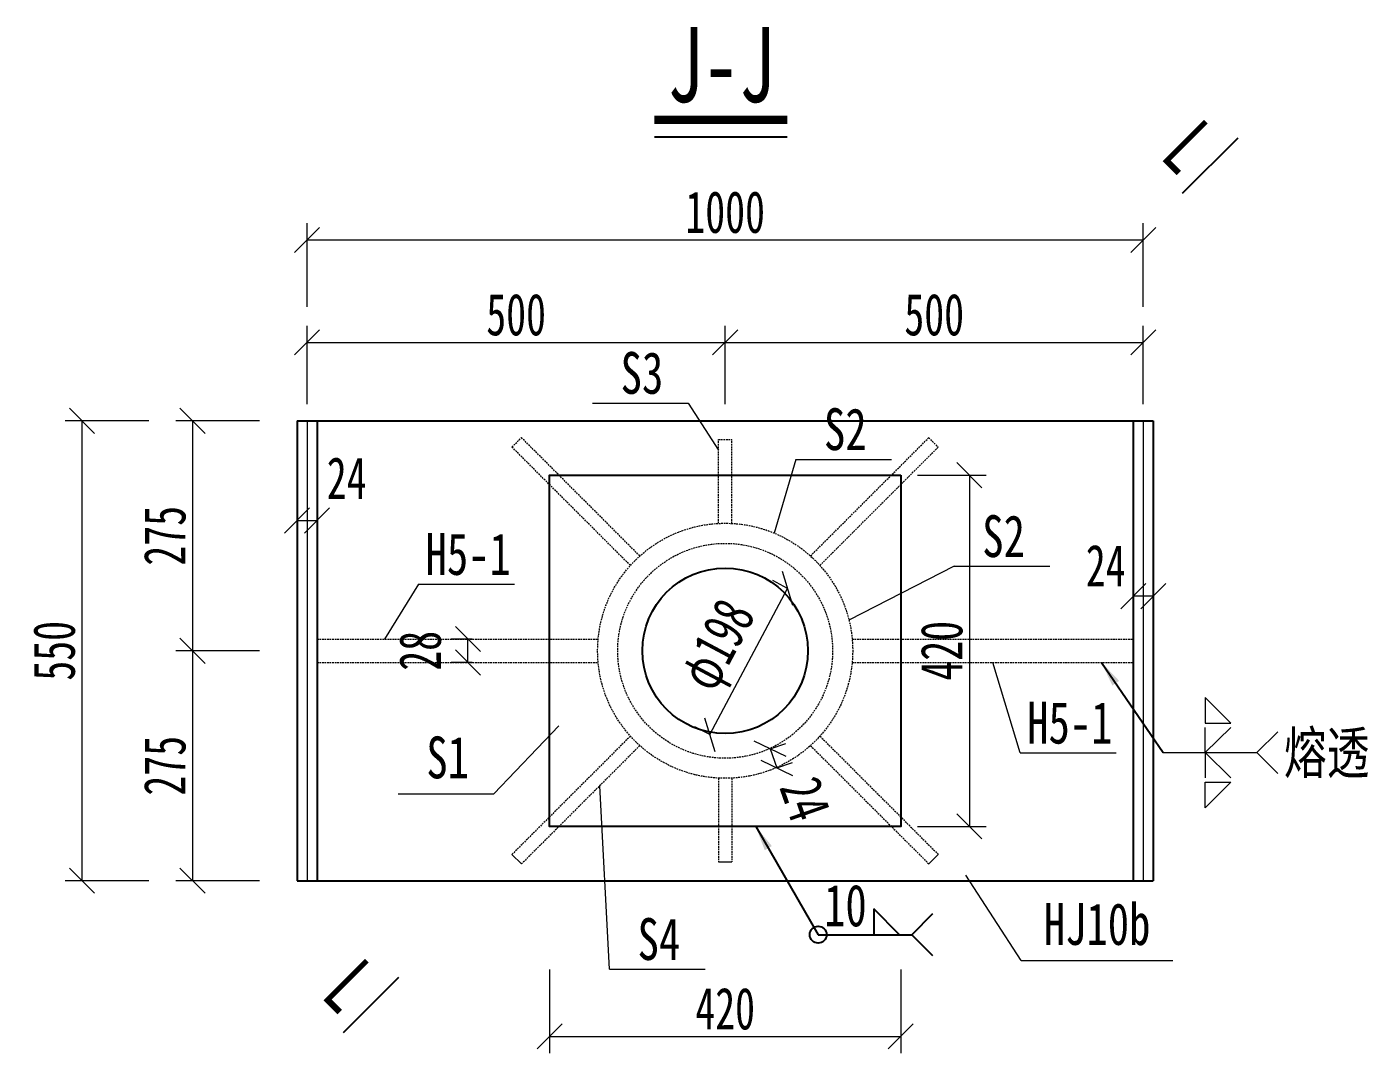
# Model space of a CAD drawing. Header units: millimetres. Extents: x -411717 to -116098, y 0 to 693159.
# Drawn here: x -187874 to -186270, y 303479 to 304706 of the extents above; entities that cross this region are included whole.
import ezdxf
from ezdxf.enums import TextEntityAlignment as Align

# ---------------------------------------------------------------- set-up
doc = ezdxf.new("R2010")
doc.units = ezdxf.units.MM
doc.header["$LTSCALE"] = 2
doc.header["$PDMODE"] = 3
doc.header["$PDSIZE"] = -10
doc.linetypes.add('DASHED', pattern=[0.75, 0.5, -0.25])
doc.layers.get('Defpoints').update_dxf_attribs({"color": 8, "lineweight": 9})
doc.layers.add('dim', color=3, linetype='Continuous')
doc.layers.add('Text', color=4, linetype='Continuous')
for name, color, linetype, lineweight in [('文字', 7, 'Continuous', 15), ('标注', 4, 'Continuous', 13), ('标注线及字体', 2, 'Continuous', 15), ('细实线', 4, 'Continuous', 15), ('虚线', 4, 'DASHED', 15), ('钢板粗线', 1, 'Continuous', 25)]:
    doc.layers.add(name, color=color, linetype=linetype, lineweight=lineweight)
doc.styles.add('111', font='仿宋_GB2312.ttf', dxfattribs={"width": 0.7})
doc.styles.add('BM_Dim', font='仿宋_GB2312.ttf', dxfattribs={"width": 0.85})
doc.styles.add('SMEDI', font='仿宋_GB2312.ttf', dxfattribs={"width": 0.75})
doc.dimstyles.new('200', dxfattribs={"dimscale": 0, "dimtxt": 2.5, "dimasz": 1.5, "dimexe": 1, "dimexo": 1, "dimgap": 0.4, "dimtad": 1, "dimdec": 0, "dimdsep": 46, "dimtxsty": '111', "dimblk": 'OBLIQUE', "dimcen": 0, "dimclrd": 256, "dimclre": 256, "dimclrt": 256, "dimadec": 1, "dimazin": 2, "dimtfac": 1, "dimtdec": 0, "dimtmove": 2, "dimatfit": 3, "dimfxl": 4, "dimfxlon": 1, "dimtolj": 1, "dimlwd": -1, "dimlwe": -1, "dimarcsym": 0})

# ---------------------------------------------------------------- blocks, each defined once
blk = doc.blocks.new('_Oblique')
at = {"color": 0, "linetype": 'ByBlock', "lineweight": -2}
blk.add_line((-0.5, -0.5), (0.5, 0.5), dxfattribs=at)
blk = doc.blocks.new('*D1707')
at = {"layer": 'Defpoints', "color": 0, "transparency": 16777216}
for p in [(-187038.9, 304329.1), (-187538.9, 304235.3), (-187038.9, 304235.3)]:
    blk.add_point(p, dxfattribs=at)
at = {"layer": '细实线', "transparency": 16777216}
for p, q in [((-187538.9, 304255.3), (-187538.9, 304349.1)), ((-187038.9, 304255.3), (-187038.9, 304349.1)), ((-187538.9, 304329.1), (-187038.9, 304329.1))]:
    blk.add_line(p, q, dxfattribs=at)
at = {"layer": '细实线', "transparency": 16777216, "xscale": 30.00001118030656, "yscale": 30.00001118030656, "zscale": 30.00001118030656, "rotation": 180}
blk.add_blockref('_Oblique', (-187538.9, 304329.1), dxfattribs=at)
at = {"layer": '细实线', "transparency": 16777216, "xscale": 30.00001118030656, "yscale": 30.00001118030656, "zscale": 30.00001118030656}
blk.add_blockref('_Oblique', (-187038.9, 304329.1), dxfattribs=at)
at = {"layer": '细实线', "transparency": 16777216, "insert": (-187288.9, 304362.1), "char_height": 50, "attachment_point": 5, "style": '111'}
blk.add_mtext('\\A1;500', dxfattribs=at)
blk = doc.blocks.new('*D1708')
at = {"layer": 'Defpoints', "color": 0, "transparency": 16777216}
for p in [(-186538.9, 304329.1), (-187038.9, 304235.3), (-186538.9, 304235.3)]:
    blk.add_point(p, dxfattribs=at)
at = {"layer": '细实线', "transparency": 16777216}
for p, q in [((-187038.9, 304255.3), (-187038.9, 304349.1)), ((-186538.9, 304255.3), (-186538.9, 304349.1)), ((-187038.9, 304329.1), (-186538.9, 304329.1))]:
    blk.add_line(p, q, dxfattribs=at)
at = {"layer": '细实线', "transparency": 16777216, "xscale": 30.00001118030656, "yscale": 30.00001118030656, "zscale": 30.00001118030656, "rotation": 180}
blk.add_blockref('_Oblique', (-187038.9, 304329.1), dxfattribs=at)
at = {"layer": '细实线', "transparency": 16777216, "xscale": 30.00001118030656, "yscale": 30.00001118030656, "zscale": 30.00001118030656}
blk.add_blockref('_Oblique', (-186538.9, 304329.1), dxfattribs=at)
at = {"layer": '细实线', "transparency": 16777216, "insert": (-186788.9, 304362.1), "char_height": 50, "attachment_point": 5, "style": '111'}
blk.add_mtext('\\A1;500', dxfattribs=at)
blk = doc.blocks.new('*D1709')
at = {"layer": 'Defpoints', "color": 0, "transparency": 16777216}
for p in [(-186538.9, 304451.7), (-187538.9, 304235.3), (-186538.9, 304235.3)]:
    blk.add_point(p, dxfattribs=at)
at = {"layer": '细实线', "transparency": 16777216}
for p, q in [((-187538.9, 304371.7), (-187538.9, 304471.7)), ((-186538.9, 304371.7), (-186538.9, 304471.7)), ((-187538.9, 304451.7), (-186538.9, 304451.7))]:
    blk.add_line(p, q, dxfattribs=at)
at = {"layer": '细实线', "transparency": 16777216, "xscale": 30.00001118030656, "yscale": 30.00001118030656, "zscale": 30.00001118030656, "rotation": 180}
blk.add_blockref('_Oblique', (-187538.9, 304451.7), dxfattribs=at)
at = {"layer": '细实线', "transparency": 16777216, "xscale": 30.00001118030656, "yscale": 30.00001118030656, "zscale": 30.00001118030656}
blk.add_blockref('_Oblique', (-186538.9, 304451.7), dxfattribs=at)
at = {"layer": '细实线', "transparency": 16777216, "insert": (-187038.9, 304484.7), "char_height": 50, "attachment_point": 5, "style": '111'}
blk.add_mtext('\\A1;1000', dxfattribs=at)
blk = doc.blocks.new('*D1710')
at = {"layer": 'Defpoints', "color": 0, "transparency": 16777216}
for p in [(-187529.8, 304235.3), (-187675.9, 303960.3), (-187529.8, 303960.3)]:
    blk.add_point(p, dxfattribs=at)
at = {"layer": '细实线', "transparency": 16777216}
for p, q in [((-187595.9, 304235.3), (-187695.9, 304235.3)), ((-187675.9, 304235.3), (-187675.9, 303960.3)), ((-187595.9, 303960.3), (-187695.9, 303960.3))]:
    blk.add_line(p, q, dxfattribs=at)
at = {"layer": '细实线', "transparency": 16777216, "xscale": 30.00001118030656, "yscale": 30.00001118030656, "zscale": 30.00001118030656}
for p, rotation in [((-187675.9, 304235.3), 90), ((-187675.9, 303960.3), 270)]:
    blk.add_blockref('_Oblique', p, dxfattribs=dict(at, rotation=rotation))
at = {"layer": '细实线', "transparency": 16777216, "insert": (-187708.9, 304097.8), "char_height": 50, "attachment_point": 5, "rotation": 90, "style": '111'}
blk.add_mtext('\\A1;275', dxfattribs=at)
blk = doc.blocks.new('*D1711')
at = {"layer": 'Defpoints', "color": 0, "transparency": 16777216}
for p in [(-187529.8, 303960.3), (-187675.9, 303685.3), (-187529.8, 303685.3)]:
    blk.add_point(p, dxfattribs=at)
at = {"layer": '细实线', "transparency": 16777216}
for p, q in [((-187595.9, 303960.3), (-187695.9, 303960.3)), ((-187675.9, 303960.3), (-187675.9, 303685.3)), ((-187595.9, 303685.3), (-187695.9, 303685.3))]:
    blk.add_line(p, q, dxfattribs=at)
at = {"layer": '细实线', "transparency": 16777216, "xscale": 30.00001118030656, "yscale": 30.00001118030656, "zscale": 30.00001118030656}
for p, rotation in [((-187675.9, 303960.3), 90), ((-187675.9, 303685.3), 270)]:
    blk.add_blockref('_Oblique', p, dxfattribs=dict(at, rotation=rotation))
at = {"layer": '细实线', "transparency": 16777216, "insert": (-187708.9, 303822.8), "char_height": 50, "attachment_point": 5, "rotation": 90, "style": '111'}
blk.add_mtext('\\A1;275', dxfattribs=at)
blk = doc.blocks.new('*D1712')
at = {"layer": 'Defpoints', "color": 0, "transparency": 16777216}
for p in [(-187529.8, 304235.3), (-187808.2, 303685.3), (-187529.8, 303685.3)]:
    blk.add_point(p, dxfattribs=at)
at = {"layer": '细实线', "transparency": 16777216}
for p, q in [((-187728.2, 304235.3), (-187828.2, 304235.3)), ((-187808.2, 304235.3), (-187808.2, 303685.3)), ((-187728.2, 303685.3), (-187828.2, 303685.3))]:
    blk.add_line(p, q, dxfattribs=at)
at = {"layer": '细实线', "transparency": 16777216, "xscale": 30.00001118030656, "yscale": 30.00001118030656, "zscale": 30.00001118030656}
for p, rotation in [((-187808.2, 304235.3), 90), ((-187808.2, 303685.3), 270)]:
    blk.add_blockref('_Oblique', p, dxfattribs=dict(at, rotation=rotation))
at = {"layer": '细实线', "transparency": 16777216, "insert": (-187841.2, 303960.3), "char_height": 50, "attachment_point": 5, "rotation": 90, "style": '111'}
blk.add_mtext('\\A1;550', dxfattribs=at)
blk = doc.blocks.new('*D1713')
at = {"layer": 'Defpoints', "color": 0, "transparency": 16777216}
for p in [(-186996.5, 303839), (-186988.6, 303816.4), (-186977.3, 303820.3)]:
    blk.add_point(p, dxfattribs=at)
at = {"layer": '细实线', "transparency": 16777216}
for p, q in [((-186985.2, 303843), (-186966.3, 303849.6)), ((-186985.2, 303843), (-186977.3, 303820.3)), ((-186977.3, 303820.3), (-186958.4, 303826.9))]:
    blk.add_line(p, q, dxfattribs=at)
at = {"layer": '细实线', "transparency": 16777216, "xscale": 30.00001118030656, "yscale": 30.00001118030656, "zscale": 30.00001118030656}
for p, rotation in [((-186985.2, 303843), 109.2820604167746), ((-186977.3, 303820.3), 289.2820604167746)]:
    blk.add_blockref('_Oblique', p, dxfattribs=dict(at, rotation=rotation))
at = {"layer": '细实线', "transparency": 16777216, "insert": (-186943, 303783), "char_height": 50, "attachment_point": 5, "rotation": 289.2821, "style": '111'}
blk.add_mtext('\\A1;24', dxfattribs=at)
blk = doc.blocks.new('*D1714')
at = {"layer": 'Defpoints', "color": 0, "transparency": 16777216}
for p in [(-186964.3, 304034.8), (-186964.3, 304034.8), (-187057.3, 303860)]:
    blk.add_point(p, dxfattribs=at)
at = {"layer": '细实线', "transparency": 16777216}
for p, q in [((-187057.3, 303860), (-186964.3, 304034.8)), ((-186964.3, 304034.8), (-186981.9, 304044.2)), ((-187057.3, 303860), (-187075, 303869.4))]:
    blk.add_line(p, q, dxfattribs=at)
at = {"layer": '细实线', "transparency": 16777216, "xscale": 30.00001118030656, "yscale": 30.00001118030656, "zscale": 30.00001118030656}
for p, rotation in [((-186964.3, 304034.8), 61.96292621482014), ((-187057.3, 303860), 241.9629262148202)]:
    blk.add_blockref('_Oblique', p, dxfattribs=dict(at, rotation=rotation))
at = {"layer": '细实线', "transparency": 16777216, "insert": (-187043.3, 303964.7), "char_height": 50, "attachment_point": 5, "rotation": 61.9629, "style": '111'}
blk.add_mtext('\\A1;φ198', dxfattribs=at)
blk = doc.blocks.new('*D1715')
at = {"layer": 'Defpoints', "color": 0, "transparency": 16777216}
for p in [(-186828.9, 304170.3), (-186828.9, 303750.3), (-186746.8, 303750.3)]:
    blk.add_point(p, dxfattribs=at)
at = {"layer": '细实线', "transparency": 16777216}
for p, q in [((-186808.9, 304170.3), (-186726.8, 304170.3)), ((-186746.8, 304170.3), (-186746.8, 303750.3)), ((-186808.9, 303750.3), (-186726.8, 303750.3))]:
    blk.add_line(p, q, dxfattribs=at)
at = {"layer": '细实线', "transparency": 16777216, "xscale": 30.00001118030656, "yscale": 30.00001118030656, "zscale": 30.00001118030656}
for p, rotation in [((-186746.8, 304170.3), 90), ((-186746.8, 303750.3), 270)]:
    blk.add_blockref('_Oblique', p, dxfattribs=dict(at, rotation=rotation))
at = {"layer": '细实线', "transparency": 16777216, "insert": (-186779.8, 303960.3), "char_height": 50, "attachment_point": 5, "rotation": 90, "style": '111'}
blk.add_mtext('\\A1;420', dxfattribs=at)
blk = doc.blocks.new('*D1716')
at = {"layer": 'Defpoints', "color": 0, "transparency": 16777216}
for p in [(-187550.9, 304167.1), (-187526.9, 304167.1), (-187526.9, 304116.1)]:
    blk.add_point(p, dxfattribs=at)
at = {"layer": '细实线', "transparency": 16777216}
for p, q in [((-187550.9, 304147.1), (-187550.9, 304096.1)), ((-187526.9, 304147.1), (-187526.9, 304096.1)), ((-187550.9, 304116.1), (-187526.9, 304116.1))]:
    blk.add_line(p, q, dxfattribs=at)
at = {"layer": '细实线', "transparency": 16777216, "xscale": 30.00001118030656, "yscale": 30.00001118030656, "zscale": 30.00001118030656, "rotation": 180}
blk.add_blockref('_Oblique', (-187550.9, 304116.1), dxfattribs=at)
at = {"layer": '细实线', "transparency": 16777216, "xscale": 30.00001118030656, "yscale": 30.00001118030656, "zscale": 30.00001118030656}
blk.add_blockref('_Oblique', (-187526.9, 304116.1), dxfattribs=at)
at = {"layer": '细实线', "transparency": 16777216, "insert": (-187491.5, 304166.9), "char_height": 50, "attachment_point": 5, "style": '111'}
blk.add_mtext('\\A1;24', dxfattribs=at)
blk = doc.blocks.new('*D1717')
at = {"layer": 'Defpoints', "color": 0, "transparency": 16777216}
for p in [(-186550.9, 304076.6), (-186526.9, 304076.6), (-186550.9, 304025.6)]:
    blk.add_point(p, dxfattribs=at)
at = {"layer": '细实线', "transparency": 16777216}
for p, q in [((-186550.9, 304056.6), (-186550.9, 304005.6)), ((-186526.9, 304056.6), (-186526.9, 304005.6)), ((-186526.9, 304025.6), (-186550.9, 304025.6))]:
    blk.add_line(p, q, dxfattribs=at)
at = {"layer": '细实线', "transparency": 16777216, "xscale": 30.00001118030656, "yscale": 30.00001118030656, "zscale": 30.00001118030656, "rotation": 180}
blk.add_blockref('_Oblique', (-186550.9, 304025.6), dxfattribs=at)
at = {"layer": '细实线', "transparency": 16777216, "xscale": 30.00001118030656, "yscale": 30.00001118030656, "zscale": 30.00001118030656}
blk.add_blockref('_Oblique', (-186526.9, 304025.6), dxfattribs=at)
at = {"layer": '细实线', "transparency": 16777216, "insert": (-186583.8, 304062.2), "char_height": 50, "attachment_point": 5, "style": '111'}
blk.add_mtext('\\A1;24', dxfattribs=at)
blk = doc.blocks.new('全融透1')
at = {"layer": '细实线'}
blk.add_line((0, 0), (4.479, 0), dxfattribs=at)
for points in [[(1.995, 2.645), (1.995, 1.414), (3.227, 1.414)], [(1.995, -2.645), (1.995, -1.414), (3.227, -1.414)]]:
    blk.add_lwpolyline(points, close=True, dxfattribs=at)
for points in [[(3.227, 1.206), (1.995, 0), (1.995, 1.206)], [(5.479, 1), (4.479, 0), (5.479, -1)], [(3.227, -1.206), (1.995, 0), (1.995, -1.206)]]:
    blk.add_lwpolyline(points, dxfattribs=at)
at = {"layer": '细实线', "style": 'SMEDI', "width": 0.75}
blk.add_text('熔透', height=2, dxfattribs=at).set_placement((5.77, 0), align=Align.MIDDLE_LEFT)
blk = doc.blocks.new('*D1737')
at = {"layer": 'Defpoints', "color": 0, "transparency": 16777216}
for p in [(-187248.9, 303750.3), (-186828.9, 303750.3), (-186828.9, 303499.1)]:
    blk.add_point(p, dxfattribs=at)
at = {"layer": '标注', "transparency": 16777216}
for p, q in [((-187248.9, 303579.1), (-187248.9, 303479.1)), ((-186828.9, 303579.1), (-186828.9, 303479.1)), ((-187248.9, 303499.1), (-186828.9, 303499.1))]:
    blk.add_line(p, q, dxfattribs=at)
at = {"layer": '标注', "transparency": 16777216, "xscale": 30.00001118030656, "yscale": 30.00001118030656, "zscale": 30.00001118030656, "rotation": 180}
blk.add_blockref('_Oblique', (-187248.9, 303499.1), dxfattribs=at)
at = {"layer": '标注', "transparency": 16777216, "xscale": 30.00001118030656, "yscale": 30.00001118030656, "zscale": 30.00001118030656}
blk.add_blockref('_Oblique', (-186828.9, 303499.1), dxfattribs=at)
at = {"layer": '标注', "transparency": 16777216, "insert": (-187038.9, 303532.1), "char_height": 50, "attachment_point": 5, "style": '111'}
blk.add_mtext('\\A1;420', dxfattribs=at)
blk = doc.blocks.new('*D1718')
at = {"layer": 'Defpoints', "color": 0, "transparency": 16777216}
for p in [(-187346.5, 303974.3), (-187321.6, 303974.3), (-187321.6, 303946.3)]:
    blk.add_point(p, dxfattribs=at)
at = {"layer": '标注', "transparency": 16777216}
for p, q in [((-187341.6, 303974.3), (-187366.5, 303974.3)), ((-187346.5, 303946.3), (-187346.5, 303974.3)), ((-187341.6, 303946.3), (-187366.5, 303946.3))]:
    blk.add_line(p, q, dxfattribs=at)
at = {"layer": '标注', "transparency": 16777216, "xscale": 30.00001118030656, "yscale": 30.00001118030656, "zscale": 30.00001118030656}
for p, rotation in [((-187346.5, 303974.3), 90), ((-187346.5, 303946.3), 270)]:
    blk.add_blockref('_Oblique', p, dxfattribs=dict(at, rotation=rotation))
at = {"layer": '标注', "transparency": 16777216, "insert": (-187403.5, 303960.3), "char_height": 50, "attachment_point": 5, "rotation": 90, "style": '111'}
blk.add_mtext('\\A1;28', dxfattribs=at)

msp = doc.modelspace()

# ---------------------------------------------------------------- linework, layer by layer
at = {"color": 4}
msp.add_line((-187123.6, 304575.1), (-186964.6, 304575.1), dxfattribs=at)
at = {"color": 6, "const_width": 10}
msp.add_lwpolyline([(-187123.6, 304595.1), (-186964.6, 304595.1)], dxfattribs=at)
at = {"layer": 'Defpoints'}
for p, q in [((-187538.9, 304235.3), (-187538.9, 303685.3)), ((-186538.9, 304235.3), (-186538.9, 303685.3))]:
    msp.add_line(p, q, dxfattribs=at)
at = {"layer": 'dim', "color": 8}
msp.add_line((-186927.7, 303620.8), (-186815.8, 303620.8), dxfattribs=at)
msp.add_lwpolyline([(-186861.2, 303651.6), (-186861.2, 303620.8), (-186830.5, 303620.8)], close=True, dxfattribs=at)
msp.add_lwpolyline([(-186790.8, 303645.8), (-186815.8, 303620.8), (-186790.8, 303595.8)], dxfattribs=at)
msp.add_circle((-186927.7, 303620.8), 10.1, dxfattribs=at)
at = {"layer": '细实线'}
for p, q in [((-187197.7, 304256.6), (-187083.2, 304256.6)), ((-187083.2, 304256.6), (-187046.9, 304200.1)), ((-186954.5, 304189.2), (-186980.4, 304101.1)), ((-186954.5, 304189.2), (-186840, 304189.2)), ((-186765.2, 304061.4), (-186890.9, 303996.9)), ((-186765.2, 304061.4), (-186650.7, 304061.4)), ((-187405.5, 304040), (-187446.3, 303974.3)), ((-187405.5, 304040), (-187291, 304040)), ((-186686, 303838.3), (-186719, 303946.3)), ((-187315.5, 303789.3), (-187237.8, 303870.6)), ((-186686, 303838.3), (-186571.4, 303838.3)), ((-187177.4, 303579.5), (-187188.9, 303799)), ((-187430, 303789.3), (-187315.5, 303789.3)), ((-186684.9, 303590.1), (-186750.9, 303692.1)), ((-186684.9, 303590.1), (-186503.5, 303590.1)), ((-187177.4, 303579.5), (-187062.9, 303579.5))]:
    msp.add_line(p, q, dxfattribs=at)
at = {"layer": '虚线', "color": 6, "ltscale": 2}
for p, q in [((-187293.9, 304203.9), (-187282.5, 304215.2)), ((-187141.1, 304073.8), (-187282.5, 304215.2)), ((-187046.9, 304112.8), (-187046.9, 304212.8)), ((-187046.9, 304212.8), (-187030.9, 304212.8)), ((-187030.9, 304112.8), (-187030.9, 304212.8)), ((-186936.8, 304073.8), (-186795.3, 304215.2)), ((-186795.5, 304215.1), (-186784.2, 304203.8)), ((-187152.4, 304062.5), (-187293.9, 304203.9)), ((-186925.6, 304062.4), (-186784.2, 304203.8)), ((-187526.9, 303974.3), (-187190.8, 303974.3)), ((-186887.1, 303974.3), (-186550.9, 303974.3)), ((-187526.9, 303946.3), (-187190.8, 303946.3)), ((-186887.1, 303946.3), (-186550.9, 303946.3)), ((-187152.4, 303858.1), (-187293.9, 303716.7)), ((-186925.4, 303858.1), (-186784, 303716.7)), ((-187141.1, 303846.8), (-187282.5, 303705.4)), ((-186936.8, 303846.8), (-186795.3, 303705.4)), ((-187046.9, 303807.8), (-187046.9, 303707.8)), ((-187030.9, 303807.8), (-187030.9, 303707.8))]:
    msp.add_line(p, q, dxfattribs=at)
at = {"layer": '虚线', "color": 6, "ltscale": 20}
for p, q in [((-187293.9, 303716.7), (-187282.5, 303705.4)), ((-186795.3, 303705.4), (-186784, 303716.7)), ((-187046.9, 303707.8), (-187030.9, 303707.8))]:
    msp.add_line(p, q, dxfattribs=at)
at = {"layer": '虚线', "color": 6, "ltscale": 2}
for radius in [152.5, 128.5]:
    msp.add_circle((-187038.9, 303960.3), radius, dxfattribs=at)
at = {"layer": '钢板粗线', "ltscale": 10}
for p, q in [((-186426, 304573.2), (-186492.2, 304507)), ((-187429.5, 303569.8), (-187495.7, 303503.6))]:
    msp.add_line(p, q, dxfattribs=at)
at = {"layer": '钢板粗线'}
for p, q in [((-187550.9, 304235.3), (-186526.9, 304235.3)), ((-187550.9, 304235.3), (-187550.9, 303685.3)), ((-187526.9, 304235.3), (-187526.9, 303685.3)), ((-186550.9, 304235.3), (-186550.9, 303685.3)), ((-186526.9, 304235.3), (-186526.9, 303685.3)), ((-187550.9, 303685.3), (-186526.9, 303685.3))]:
    msp.add_line(p, q, dxfattribs=at)
msp.add_lwpolyline([(-186828.9, 304170.3), (-186828.9, 303750.3), (-187248.9, 303750.3), (-187248.9, 304170.3)], close=True, dxfattribs=at)
msp.add_circle((-187038.9, 303960.3), 99, dxfattribs=at)

# ---------------------------------------------------------------- block references
at = {"layer": '标注', "xscale": 25, "yscale": 25, "zscale": 25}
msp.add_blockref('全融透1', (-186514.9, 303838.5), dxfattribs=at)

# ---------------------------------------------------------------- texts
at = {"layer": 'Text', "color": 8, "style": 'SMEDI', "width": 0.75}
msp.add_text('10', height=50, dxfattribs=at).set_placement((-186920.6, 303655.8), align=Align.MIDDLE_LEFT)
at = {"layer": '文字', "style": 'BM_Dim', "width": 0.7}
for p in [(-186508.6, 304538.6), (-187512.1, 303535.2)]:
    msp.add_text('L', height=70, rotation=315, dxfattribs=at).set_placement(p, align=Align.CENTER)
at = {"layer": '标注', "style": '111', "width": 0.75}
for s, p in [('S3', (-187138.4, 304252.6)), ('S2', (-186895.2, 304185.3)), ('S2', (-186705.9, 304057.4)), ('H5-1', (-187346.2, 304036)), ('H5-1', (-186626.7, 303834.3)), ('S1', (-187370.7, 303792.8)), ('HJ10b', (-186594.1, 303593.6)), ('S4', (-187118.1, 303575.6))]:
    msp.add_text(s, height=50, dxfattribs=at).set_placement(p, align=Align.BOTTOM_CENTER)
at = {"layer": '标注线及字体', "color": 0, "style": '111', "width": 0.7}
msp.add_text('J-J', height=90, dxfattribs=at).set_placement((-187043.8, 304660.7), align=Align.MIDDLE)

# ---------------------------------------------------------------- dimensions: what is measured, and where the dimension line sits
at = {"layer": '标注'}
dim = msp.add_aligned_dim(p1=(-187321.6, 303946.3), p2=(-187321.6, 303974.3), distance=24.9, dimstyle='200', override={"dimscale": 20.000007, "dimadec": 3, "dimarcsym": 1}, dxfattribs=at)
dim.commit()
dim.dimension.update_dxf_attribs({"geometry": '*D1718', "text_midpoint": (-187403.5, 303960.3)})
dim = msp.add_linear_dim(base=(-186828.9, 303499.1), p1=(-187248.9, 303750.3), p2=(-186828.9, 303750.3), dimstyle='200', override={"dimscale": 20.000007, "dimadec": 3, "dimarcsym": 1}, dxfattribs=at)
dim.commit()
dim.dimension.update_dxf_attribs({"geometry": '*D1737', "text_midpoint": (-187038.9, 303532.1)})
at = {"layer": '细实线'}
for base, p1, p2, picture, middle in [((-186538.9, 304451.7), (-187538.9, 304235.3), (-186538.9, 304235.3), '*D1709', (-187038.9, 304484.7)), ((-187038.9, 304329.1), (-187538.9, 304235.3), (-187038.9, 304235.3), '*D1707', (-187288.9, 304362.1)), ((-186538.9, 304329.1), (-187038.9, 304235.3), (-186538.9, 304235.3), '*D1708', (-186788.9, 304362.1))]:
    dim = msp.add_linear_dim(base=base, p1=p1, p2=p2, dimstyle='200', override={"dimscale": 20.000007, "dimadec": 3, "dimarcsym": 1}, dxfattribs=at)
    dim.commit()
    dim.dimension.update_dxf_attribs({"geometry": picture, "text_midpoint": middle})
for base, p1, p2, picture, middle in [((-187808.2, 303685.3), (-187529.8, 304235.3), (-187529.8, 303685.3), '*D1712', (-187841.2, 303960.3)), ((-187675.9, 303960.3), (-187529.8, 304235.3), (-187529.8, 303960.3), '*D1710', (-187708.9, 304097.8)), ((-186746.8, 303750.3), (-186828.9, 304170.3), (-186828.9, 303750.3), '*D1715', (-186779.8, 303960.3)), ((-187675.9, 303685.3), (-187529.8, 303960.3), (-187529.8, 303685.3), '*D1711', (-187708.9, 303822.8))]:
    dim = msp.add_linear_dim(base=base, p1=p1, p2=p2, angle=90, dimstyle='200', override={"dimscale": 20.000007, "dimadec": 3, "dimarcsym": 1}, dxfattribs=at)
    dim.commit()
    dim.dimension.update_dxf_attribs({"geometry": picture, "text_midpoint": middle})
dim = msp.add_linear_dim(base=(-187526.9, 304116.1), p1=(-187550.9, 304167.1), p2=(-187526.9, 304167.1), dimstyle='200', override={"dimscale": 20.000007, "dimadec": 3, "dimarcsym": 1}, dxfattribs=at)
dim.commit()
dim.dimension.update_dxf_attribs({"geometry": '*D1716', "text_midpoint": (-187491.5, 304166.9), "dimtype": 160})
for base, p1, p2, angle, picture, middle, dimtype in [((-186550.9, 304025.6), (-186526.9, 304076.6), (-186550.9, 304076.6), 180, '*D1717', (-186583.8, 304062.2), 160), ((-186977.3, 303820.3), (-186996.5, 303839), (-186988.6, 303816.4), 289.2821, '*D1713', (-186943, 303783), 161)]:
    dim = msp.add_linear_dim(base=base, p1=p1, p2=p2, angle=angle, dimstyle='200', override={"dimscale": 20.000007, "dimadec": 3, "dimarcsym": 1}, dxfattribs=at)
    dim.commit()
    dim.dimension.update_dxf_attribs({"geometry": picture, "text_midpoint": middle, "dimtype": dimtype})
dim = msp.add_aligned_dim(p1=(-187057.3, 303860), p2=(-186964.3, 304034.8), distance=0, text='φ<>', dimstyle='200', override={"dimscale": 20.000007, "dimadec": 3, "dimarcsym": 1}, dxfattribs=at)
dim.commit()
dim.dimension.update_dxf_attribs({"geometry": '*D1714', "text_midpoint": (-187043.3, 303964.7)})

# ---------------------------------------------------------------- leaders
at = {"layer": 'dim', "color": 8}
for points in [[(-186588.8, 303946.3), (-186514.9, 303838.5)], [(-187002.3, 303750.3), (-186927.7, 303620.8)]]:
    msp.add_leader(points, dimstyle='200', override={"dimscale": 20.000007, "dimadec": 3, "dimarcsym": 1}, dxfattribs=at)

doc.saveas('drawing.dxf')
